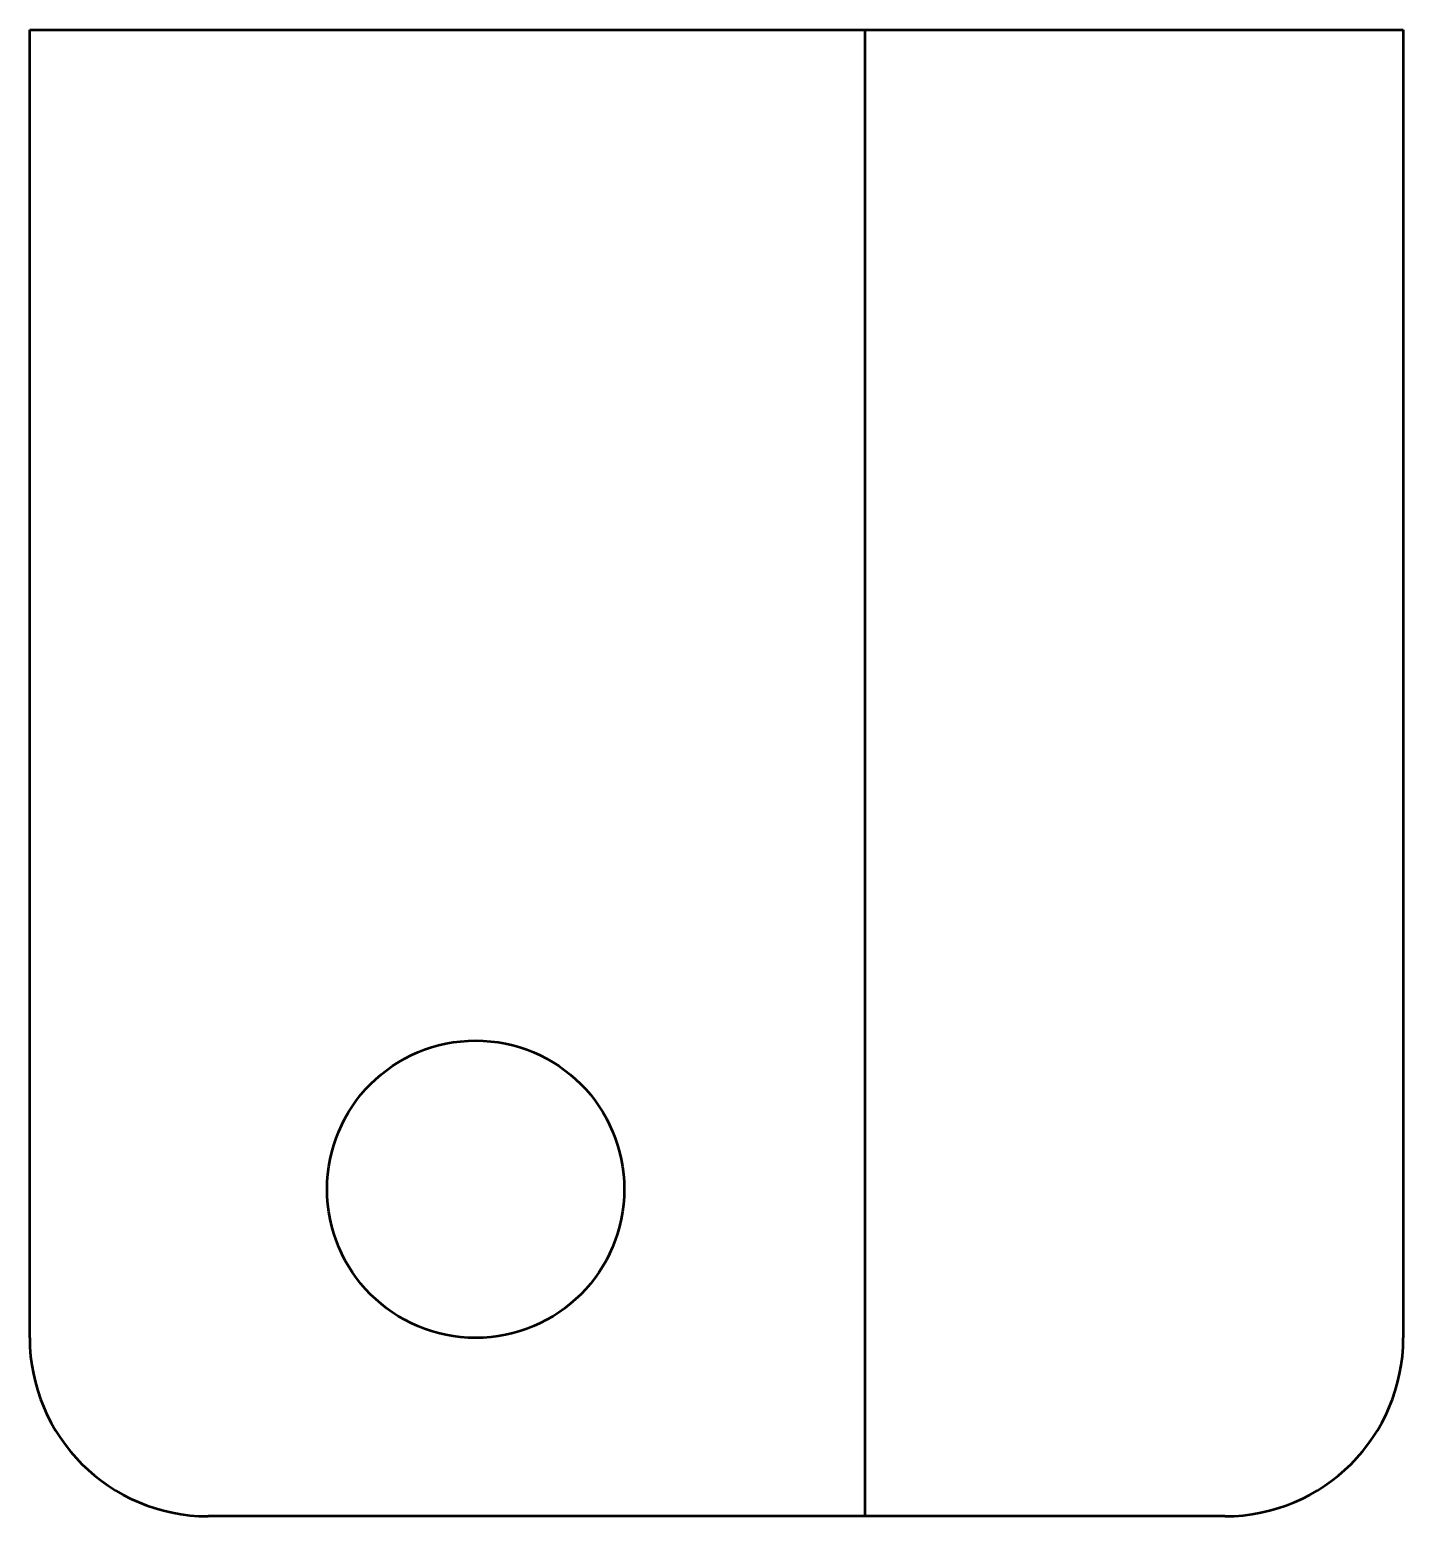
# Model space of a CAD drawing. Header units: millimetres. Extents: x 1.2 to 47.4, y 1.2 to 51.2.
import ezdxf

# ---------------------------------------------------------------- set-up
doc = ezdxf.new("R2010")
doc.units = ezdxf.units.MM
for name, color, linetype, lineweight in [('IV_BEND_DOWN', 250, 'Continuous', 50), ('IV_INTERIOR_PROFILES', 7, 'Continuous', 50), ('IV_OUTER_PROFILE', 7, 'Continuous', 50)]:
    doc.layers.add(name, color=color, linetype=linetype, lineweight=lineweight)

msp = doc.modelspace()

# ---------------------------------------------------------------- linework, layer by layer
at = {"layer": 'IV_BEND_DOWN'}
msp.add_line((29.344, 1.243), (29.344, 51.243), dxfattribs=at)
at = {"layer": 'IV_INTERIOR_PROFILES'}
msp.add_circle((16.243, 12.243), 5, dxfattribs=at)
at = {"layer": 'IV_OUTER_PROFILE'}
for p, q in [((1.243, 51.243), (47.445, 51.243)), ((1.243, 7.243), (1.243, 51.243)), ((47.445, 51.243), (47.445, 7.243)), ((41.445, 1.243), (7.243, 1.243))]:
    msp.add_line(p, q, dxfattribs=at)
for centre, start, end in [((7.243, 7.243), 180, 270), ((41.445, 7.243), 270, 0)]:
    msp.add_arc(centre, 6, start, end, dxfattribs=at)

doc.saveas('drawing.dxf')
